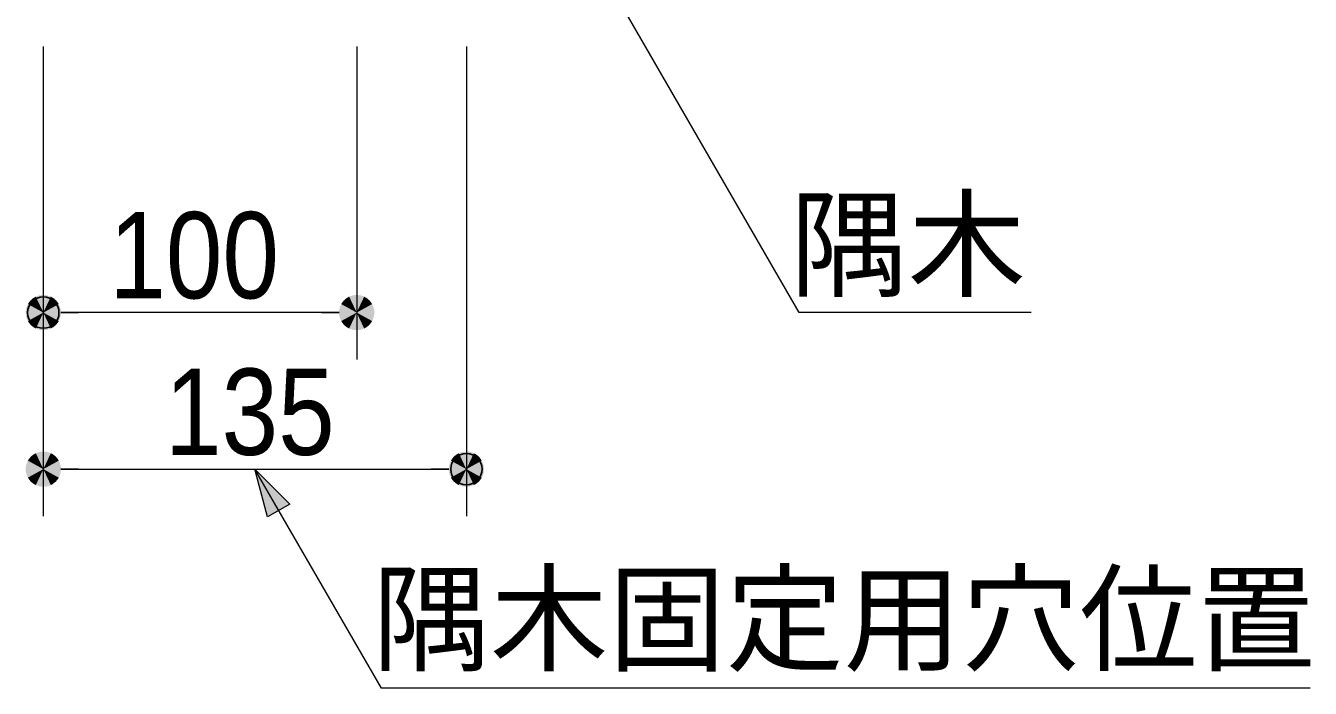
# Model space of a CAD drawing. Units: millimetres, scale not verified. Extents: x -4547 to 4547, y -2284 to 2284.
# Drawn here: x -3996.3 to -3586.3, y -1620 to -1408.4 of the extents above; entities that cross this region are included whole.
import ezdxf
from ezdxf.enums import TextEntityAlignment as Align

# ---------------------------------------------------------------- set-up
doc = ezdxf.new("R2010")
doc.units = ezdxf.units.MM
doc.header["$LTSCALE"] = 20
doc.header["$PDMODE"] = 32
doc.header["$PDSIZE"] = 10
for name, color, linetype, lineweight in [('0-3_0', 7, 'Continuous', 25), ('0-5_2寸法-1', 7, 'Continuous', 15), ('0-6_2寸法-3', 7, 'Continuous', 15)]:
    doc.layers.add(name, color=color, linetype=linetype, lineweight=lineweight)
doc.layers.add('0-4_Defpoints', color=7, linetype='Continuous')
doc.styles.add('ＭＳ Ｐゴシック', font='')
doc.styles.get('ＭＳ Ｐゴシック').set_extended_font_data('MS PGothic')

# ---------------------------------------------------------------- blocks, each defined once
blk = doc.blocks.new('_Dot')
at = {"layer": '0-3_0'}
blk.add_line((-10, 0), (-20, 0), dxfattribs=at)
for points in [[(0, 0), (-7.29, 6.85), (-6.37, 7.71)], [(0, 0), (-6.37, 7.71), (-5.36, 8.44)], [(0, 0), (-5.36, 8.44), (-4.26, 9.05)], [(0, 0), (-4.26, 9.05), (-3.09, 9.51)], [(0, 0), (-3.09, 9.51), (-1.87, 9.82)], [(0, 0), (-1.87, 9.82), (-0.63, 9.98)], [(0, 0), (-0.63, 9.98), (0.63, 9.98)], [(0, 0), (0.63, 9.98), (1.87, 9.82)], [(0, 0), (1.87, 9.82), (3.09, 9.51)], [(0, 0), (3.09, 9.51), (4.26, 9.05)], [(0, 0), (4.26, 9.05), (5.36, 8.44)], [(0, 0), (5.36, 8.44), (6.37, 7.71)], [(0, 0), (6.37, 7.71), (7.29, 6.85)], [(0, 0), (-10, 0), (-9.92, 1.25)], [(0, 0), (-9.92, -1.25), (-10, 0)], [(0, 0), (-9.92, 1.25), (-9.69, 2.49)], [(0, 0), (-9.69, -2.49), (-9.92, -1.25)], [(0, 0), (-9.69, 2.49), (-9.3, 3.68)], [(0, 0), (-9.3, -3.68), (-9.69, -2.49)], [(0, 0), (-9.3, 3.68), (-8.76, 4.82)], [(0, 0), (-8.76, -4.82), (-9.3, -3.68)], [(0, 0), (-8.76, 4.82), (-8.09, 5.88)], [(0, 0), (-8.09, -5.88), (-8.76, -4.82)], [(0, 0), (-8.09, 5.88), (-7.29, 6.85)], [(0, 0), (-7.29, -6.85), (-8.09, -5.88)], [(0, 0), (-6.37, -7.71), (-7.29, -6.85)], [(0, 0), (-5.36, -8.44), (-6.37, -7.71)], [(0, 0), (-4.26, -9.05), (-5.36, -8.44)], [(0, 0), (-3.09, -9.51), (-4.26, -9.05)], [(0, 0), (-1.87, -9.82), (-3.09, -9.51)], [(0, 0), (-0.63, -9.98), (-1.87, -9.82)], [(0, 0), (0.63, -9.98), (-0.63, -9.98)], [(0, 0), (7.29, 6.85), (8.09, 5.88)], [(0, 0), (8.09, 5.88), (8.76, 4.82)], [(0, 0), (8.76, 4.82), (9.3, 3.68)], [(0, 0), (9.3, 3.68), (9.69, 2.49)], [(0, 0), (9.69, 2.49), (9.92, 1.25)], [(0, 0), (9.92, 1.25), (10, 0)], [(0, 0), (1.87, -9.82), (0.63, -9.98)], [(0, 0), (3.09, -9.51), (1.87, -9.82)], [(0, 0), (4.26, -9.05), (3.09, -9.51)], [(0, 0), (5.36, -8.44), (4.26, -9.05)], [(0, 0), (6.37, -7.71), (5.36, -8.44)], [(0, 0), (7.29, -6.85), (6.37, -7.71)], [(0, 0), (8.09, -5.88), (7.29, -6.85)], [(0, 0), (8.76, -4.82), (8.09, -5.88)], [(0, 0), (9.3, -3.68), (8.76, -4.82)], [(0, 0), (9.69, -2.49), (9.3, -3.68)], [(0, 0), (9.92, -1.25), (9.69, -2.49)], [(0, 0), (10, 0), (9.92, -1.25)]]:
    blk.add_solid(points, dxfattribs=at)

msp = doc.modelspace()

# ---------------------------------------------------------------- linework, layer by layer
at = {"layer": '0-4_Defpoints'}
for p in [(-3990.63, -1500), (-3855.63, -1550)]:
    msp.add_point(p, dxfattribs=at)
at = {"layer": '0-5_2寸法-1'}
for p, q in [((-3990.63, -1415), (-3990.63, -1515)), ((-3890.63, -1415), (-3890.63, -1515)), ((-3855.63, -1415), (-3855.63, -1565)), ((-3901.88, -1500), (-3979.37, -1500)), ((-3990.63, -1515), (-3990.63, -1565)), ((-3979.37, -1550), (-3866.88, -1550))]:
    msp.add_line(p, q, dxfattribs=at)
at = {"layer": '0-6_2寸法-3'}
for points in [[(-3675.33, -1500), (-3749.41, -1500), (-3825.63, -1368)], [(-3586.38, -1620), (-3882.71, -1620), (-3923.13, -1550)]]:
    msp.add_lwpolyline(points, dxfattribs=at)
at = {"layer": '0-6_2寸法-3', "lineweight": 5}
msp.add_lwpolyline([(-3919.04, -1565.23), (-3923.13, -1550), (-3911.97, -1561.15)], close=True, dxfattribs=at)
at = {"layer": '0-6_2寸法-3'}
msp.add_solid([(-3919.04, -1565.23), (-3911.97, -1561.15), (-3923.13, -1550)], dxfattribs=at)

# ---------------------------------------------------------------- block references
at = {"layer": '0-5_2寸法-1', "xscale": 0.5627563, "yscale": 0.5627563, "rotation": 180}
for p in [(-3990.63, -1500), (-3990.63, -1550)]:
    msp.add_blockref('_Dot', p, dxfattribs=at)
at = {"layer": '0-5_2寸法-1', "xscale": 0.5627563, "yscale": 0.5627563}
for p in [(-3890.63, -1500), (-3855.63, -1550)]:
    msp.add_blockref('_Dot', p, dxfattribs=at)

# ---------------------------------------------------------------- texts
at = {"layer": '0-5_2寸法-1', "style": 'ＭＳ Ｐゴシック', "width": 0.9}
for s, p in [('100', (-3969.58, -1503.72)), ('135', (-3951.79, -1553.72))]:
    msp.add_text(s, height=27.57, dxfattribs=at).set_placement(p, align=Align.BOTTOM_LEFT)
at = {"layer": '0-6_2寸法-3', "style": 'ＭＳ Ｐゴシック'}
for s, p in [('隅木', (-3752.31, -1500.27)), ('隅木固定用穴位置', (-3885.6, -1619.84))]:
    msp.add_text(s, height=27.57, dxfattribs=at).set_placement(p, align=Align.BOTTOM_LEFT)

doc.saveas('drawing.dxf')
